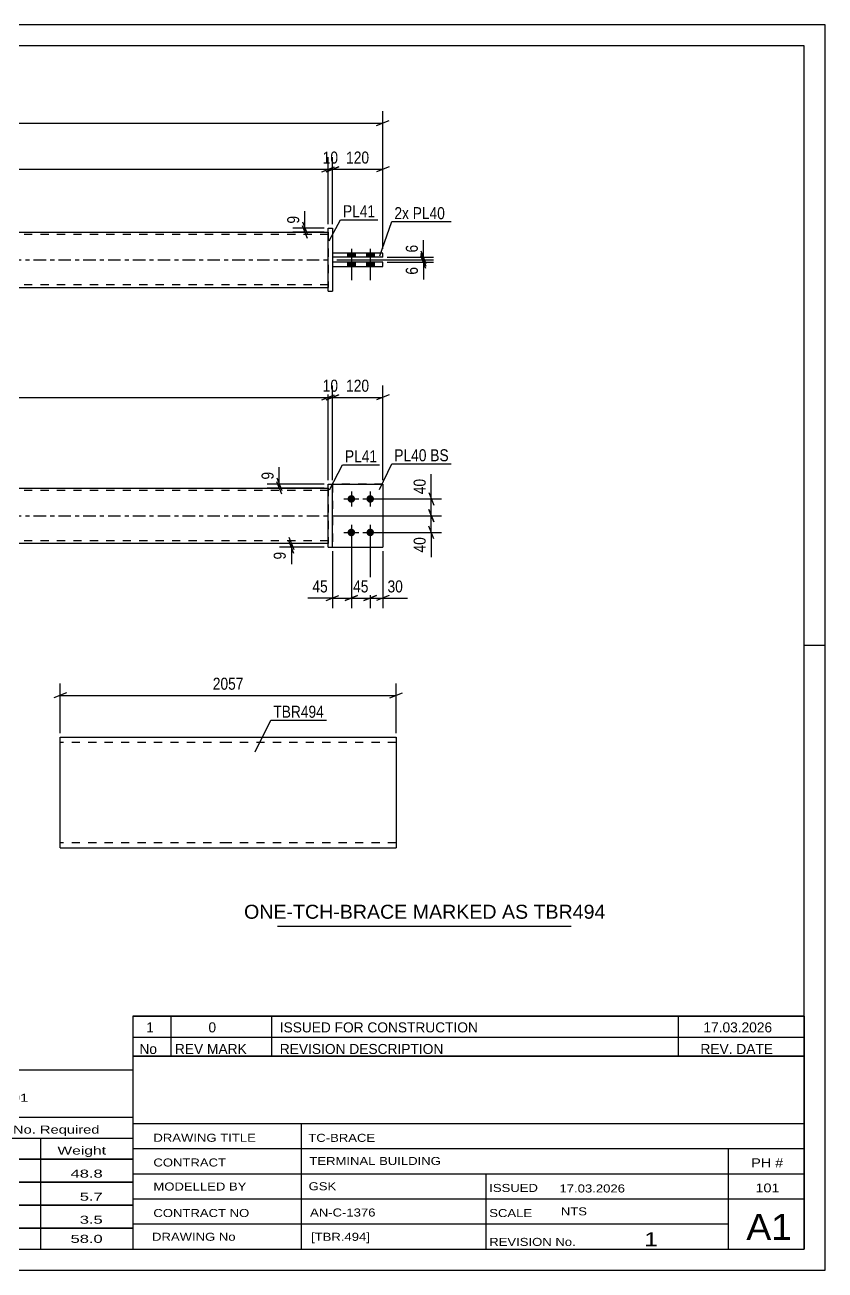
# Model space of a CAD drawing. Header units: millimetres. Extents: x 0 to 420, y 0 to 297.
# Drawn here: x 229.3 to 420, y 0 to 297 of the extents above; entities that cross this region are included whole.
import ezdxf

# ---------------------------------------------------------------- set-up
doc = ezdxf.new("R2010")
doc.units = ezdxf.units.MM
doc.linetypes.add('DXK_LINE_DOT2', pattern=[3.9198, 1.9599, -1.9599])
doc.linetypes.add('DXK_LINE_DOT3', pattern=[5.9187, 2.979, -0.9799, 0.9799, -0.9799])
doc.styles.add('Arial', font='ARIAL.TTF', dxfattribs={"height": 0.2})
doc.styles.add('Arial Narrow', font='ARIALN.TTF', dxfattribs={"height": 0.2})

# ---------------------------------------------------------------- blocks, each defined once
blk = doc.blocks.new('Unknown-582684965-1127')
at = {"color": 5, "linetype": 'Continuous'}
for p, q in [((420, 297), (0, 297)), ((420, 0), (420, 297)), ((415, 292), (5, 292)), ((415, 5), (415, 292)), ((420, 149), (415, 149)), ((5, 5), (415, 5)), ((0, 0), (420, 0))]:
    blk.add_line(p, q, dxfattribs=at)
blk = doc.blocks.new('Bolt-582684965-1413 - 1364')
at = {"linetype": 'Continuous'}
for points in [[(307.07, 184.84), (307.25, 184.82), (307.43, 184.76), (307.59, 184.67), (307.73, 184.54), (307.84, 184.39), (307.92, 184.22), (307.96, 184.03), (307.96, 183.85), (307.92, 183.66), (307.84, 183.49), (307.73, 183.34), (307.59, 183.21), (307.43, 183.12), (307.25, 183.06), (307.07, 183.04), (306.88, 183.06), (306.7, 183.12), (306.54, 183.21), (306.4, 183.34), (306.29, 183.49), (306.21, 183.66), (306.17, 183.85), (306.17, 184.03), (306.21, 184.22), (306.29, 184.39), (306.4, 184.54), (306.54, 184.67), (306.7, 184.76), (306.88, 184.82)], [(311.57, 184.84), (311.75, 184.82), (311.93, 184.76), (312.09, 184.67), (312.23, 184.54), (312.34, 184.39), (312.42, 184.22), (312.46, 184.03), (312.46, 183.85), (312.42, 183.66), (312.34, 183.49), (312.23, 183.34), (312.09, 183.21), (311.93, 183.12), (311.75, 183.06), (311.57, 183.04), (311.38, 183.06), (311.2, 183.12), (311.04, 183.21), (310.9, 183.34), (310.79, 183.49), (310.71, 183.66), (310.67, 183.85), (310.67, 184.03), (310.71, 184.22), (310.79, 184.39), (310.9, 184.54), (311.04, 184.67), (311.2, 184.76), (311.38, 184.82)], [(307.07, 176.84), (307.25, 176.82), (307.43, 176.76), (307.59, 176.67), (307.73, 176.54), (307.84, 176.39), (307.92, 176.22), (307.96, 176.03), (307.96, 175.85), (307.92, 175.66), (307.84, 175.49), (307.73, 175.34), (307.59, 175.21), (307.43, 175.12), (307.25, 175.06), (307.07, 175.04), (306.88, 175.06), (306.7, 175.12), (306.54, 175.21), (306.4, 175.34), (306.29, 175.49), (306.21, 175.66), (306.17, 175.85), (306.17, 176.03), (306.21, 176.22), (306.29, 176.39), (306.4, 176.54), (306.54, 176.67), (306.7, 176.76), (306.88, 176.82)], [(311.57, 176.84), (311.75, 176.82), (311.93, 176.76), (312.09, 176.67), (312.23, 176.54), (312.34, 176.39), (312.42, 176.22), (312.46, 176.03), (312.46, 175.85), (312.42, 175.66), (312.34, 175.49), (312.23, 175.34), (312.09, 175.21), (311.93, 175.12), (311.75, 175.06), (311.57, 175.04), (311.38, 175.06), (311.2, 175.12), (311.04, 175.21), (310.9, 175.34), (310.79, 175.49), (310.71, 175.66), (310.67, 175.85), (310.67, 176.03), (310.71, 176.22), (310.79, 176.39), (310.9, 176.54), (311.04, 176.67), (311.2, 176.76), (311.38, 176.82)]]:
    blk.add_hatch(color=1, dxfattribs=at).paths.add_polyline_path(points)
at = {"color": 1, "linetype": 'Continuous'}
for p, q in [((307.07, 185.74), (307.07, 182.14)), ((311.57, 185.74), (311.57, 182.14)), ((305.27, 183.94), (308.87, 183.94)), ((309.77, 183.94), (313.37, 183.94)), ((305.27, 175.94), (308.87, 175.94)), ((307.07, 177.74), (307.07, 174.14)), ((309.77, 175.94), (313.37, 175.94)), ((311.57, 177.74), (311.57, 174.14))]:
    blk.add_line(p, q, dxfattribs=at)
blk = doc.blocks.new('Part-582684965-1424 - 1364')
at = {"color": 2, "linetype": 'Continuous'}
for p, q in [((301.57, 187.44), (302.57, 187.44)), ((301.57, 172.44), (301.57, 187.44)), ((302.57, 172.44), (302.57, 187.44)), ((301.57, 172.44), (301.57, 172.44)), ((301.57, 172.44), (302.57, 172.44))]:
    blk.add_line(p, q, dxfattribs=at)
at = {"color": 7, "linetype": 'DXK_LINE_DOT2'}
for p, q in [((301.57, 187.44), (302.57, 187.44)), ((301.57, 172.44), (302.57, 172.44))]:
    blk.add_line(p, q, dxfattribs=at)
blk = doc.blocks.new('Part-582684965-1439 - 1364')
at = {"linetype": 'Continuous'}
blk.add_hatch(color=2, dxfattribs=at).paths.add_polyline_path([(155.47, 186.54), (154.67, 187.94), (156.27, 187.94)])
at = {"color": 2, "linetype": 'Continuous'}
for p, q in [((155.47, 186.54), (154.67, 187.94)), ((154.67, 187.94), (156.27, 187.94)), ((156.27, 187.94), (155.47, 186.54)), ((125.47, 186.54), (213.47, 186.54)), ((213.57, 186.54), (301.57, 186.54)), ((213.47, 173.34), (125.47, 173.34)), ((301.57, 173.34), (213.57, 173.34))]:
    blk.add_line(p, q, dxfattribs=at)
at = {"color": 7, "linetype": 'DXK_LINE_DOT2'}
for p, q in [((125.47, 173.34), (125.47, 186.54)), ((213.47, 185.94), (125.47, 185.94)), ((301.57, 185.94), (213.57, 185.94)), ((301.57, 186.54), (301.57, 173.34)), ((213.47, 173.94), (125.47, 173.94)), ((301.57, 173.94), (213.57, 173.94))]:
    blk.add_line(p, q, dxfattribs=at)
at = {"color": 7, "linetype": 'DXK_LINE_DOT3'}
for p, q in [((125.47, 179.94), (213.47, 179.94)), ((213.57, 179.94), (301.57, 179.94))]:
    blk.add_line(p, q, dxfattribs=at)
at = {"color": 2, "linetype": 'Continuous'}
blk.add_circle((155.47, 187.44), 1, dxfattribs=at)
blk = doc.blocks.new('Part-582684965-1444 - 1364')
at = {"color": 2, "linetype": 'Continuous'}
for p, q in [((302.57, 187.44), (314.57, 187.44)), ((314.57, 187.44), (314.57, 172.44)), ((302.57, 172.44), (314.57, 172.44))]:
    blk.add_line(p, q, dxfattribs=at)
at = {"color": 7, "linetype": 'DXK_LINE_DOT2'}
for p, q in [((314.57, 187.44), (302.57, 187.44)), ((302.57, 187.44), (302.57, 172.44))]:
    blk.add_line(p, q, dxfattribs=at)
blk = doc.blocks.new('Part-582684965-1449 - 1364')
at = {"color": 7, "linetype": 'DXK_LINE_DOT2'}
for p, q in [((314.57, 187.44), (302.57, 187.44)), ((302.57, 187.44), (302.57, 172.44)), ((302.57, 187.44), (314.57, 187.44)), ((314.57, 187.44), (314.57, 172.44)), ((302.57, 172.44), (314.57, 172.44))]:
    blk.add_line(p, q, dxfattribs=at)
blk = doc.blocks.new('Part-582684965-1751 - 1745')
at = {"linetype": 'Continuous'}
blk.add_hatch(color=2, dxfattribs=at).paths.add_polyline_path([(155.47, 240.99), (154.67, 242.39), (156.27, 242.39)])
at = {"color": 2, "linetype": 'Continuous'}
for p, q in [((125.47, 247.59), (213.47, 247.59)), ((213.57, 247.59), (301.57, 247.59)), ((155.47, 240.99), (154.67, 242.39)), ((154.67, 242.39), (156.27, 242.39)), ((156.27, 242.39), (155.47, 240.99)), ((125.47, 234.39), (213.47, 234.39)), ((213.57, 234.39), (301.57, 234.39))]:
    blk.add_line(p, q, dxfattribs=at)
at = {"color": 7, "linetype": 'DXK_LINE_DOT2'}
for p, q in [((125.47, 247.59), (125.47, 234.39)), ((213.47, 246.99), (125.47, 246.99)), ((301.57, 246.99), (213.57, 246.99)), ((301.57, 247.59), (301.57, 234.39)), ((213.47, 234.99), (125.47, 234.99)), ((301.57, 234.99), (213.57, 234.99))]:
    blk.add_line(p, q, dxfattribs=at)
at = {"color": 7, "linetype": 'DXK_LINE_DOT3'}
for p, q in [((125.47, 240.99), (213.47, 240.99)), ((213.57, 240.99), (301.57, 240.99))]:
    blk.add_line(p, q, dxfattribs=at)
at = {"color": 2, "linetype": 'Continuous'}
blk.add_circle((155.47, 241.89), 1, dxfattribs=at)
blk = doc.blocks.new('Part-582684965-1756 - 1745')
at = {"color": 2, "linetype": 'Continuous'}
for p, q in [((314.57, 240.39), (302.57, 240.39)), ((302.57, 240.39), (302.57, 239.39)), ((302.57, 239.39), (314.57, 239.39)), ((314.57, 239.39), (314.57, 240.39))]:
    blk.add_line(p, q, dxfattribs=at)
blk = doc.blocks.new('Part-582684965-1761 - 1745')
at = {"color": 2, "linetype": 'Continuous'}
for p, q in [((302.57, 242.59), (302.57, 241.59)), ((314.57, 242.59), (302.57, 242.59)), ((314.57, 241.59), (302.57, 241.59)), ((314.57, 241.59), (314.57, 242.59))]:
    blk.add_line(p, q, dxfattribs=at)
blk = doc.blocks.new('Part-582684965-1766 - 1745')
at = {"color": 2, "linetype": 'Continuous'}
for p, q in [((301.57, 248.49), (301.57, 248.49)), ((301.57, 233.49), (301.57, 248.49)), ((301.57, 248.49), (302.57, 248.49)), ((302.57, 248.49), (302.57, 248.49)), ((302.57, 248.49), (302.57, 233.49)), ((301.57, 233.49), (302.57, 233.49)), ((301.57, 233.49), (301.57, 233.49)), ((302.57, 233.49), (302.57, 233.49))]:
    blk.add_line(p, q, dxfattribs=at)
at = {"color": 7, "linetype": 'DXK_LINE_DOT2'}
for p, q in [((301.57, 248.49), (301.57, 248.49)), ((301.57, 248.49), (302.57, 248.49)), ((301.57, 233.49), (302.57, 233.49))]:
    blk.add_line(p, q, dxfattribs=at)
blk = doc.blocks.new('Bolt-582684965-1782 - 1745')
at = {"linetype": 'Continuous'}
for points in [[(307.97, 242.59), (306.17, 242.59), (306.17, 241.59), (307.97, 241.59)], [(307.97, 242.59), (306.17, 242.59), (306.17, 241.59), (307.97, 241.59)], [(312.47, 242.59), (310.67, 242.59), (310.67, 241.59), (312.47, 241.59)], [(312.47, 242.59), (310.67, 242.59), (310.67, 241.59), (312.47, 241.59)], [(307.97, 240.39), (306.17, 240.39), (306.17, 239.39), (307.97, 239.39)], [(307.97, 240.39), (306.17, 240.39), (306.17, 239.39), (307.97, 239.39)], [(312.47, 240.39), (310.67, 240.39), (310.67, 239.39), (312.47, 239.39)], [(312.47, 240.39), (310.67, 240.39), (310.67, 239.39), (312.47, 239.39)]]:
    blk.add_hatch(color=1, dxfattribs=at).paths.add_polyline_path(points)
at = {"color": 1, "linetype": 'Continuous'}
for p, q in [((307.07, 243.59), (307.07, 236.09)), ((307.07, 243.59), (307.07, 236.09)), ((311.57, 243.59), (311.57, 236.09)), ((311.57, 243.59), (311.57, 236.09)), ((306.17, 242.59), (306.17, 241.59)), ((306.17, 242.59), (306.17, 241.59)), ((307.97, 242.59), (307.97, 241.59)), ((307.97, 242.59), (307.97, 241.59)), ((310.67, 242.59), (310.67, 241.59)), ((310.67, 242.59), (310.67, 241.59)), ((312.47, 242.59), (312.47, 241.59)), ((312.47, 242.59), (312.47, 241.59)), ((306.17, 240.39), (306.17, 239.39)), ((306.17, 240.39), (306.17, 239.39)), ((307.97, 240.39), (307.97, 239.39)), ((307.97, 240.39), (307.97, 239.39)), ((310.67, 240.39), (310.67, 239.39)), ((310.67, 240.39), (310.67, 239.39)), ((312.47, 240.39), (312.47, 239.39)), ((312.47, 240.39), (312.47, 239.39))]:
    blk.add_line(p, q, dxfattribs=at)
blk = doc.blocks.new('Part-582684965-2260 - 2254')
at = {"color": 2, "linetype": 'Continuous'}
for p, q in [((237.64, 100.86), (237.64, 127.08)), ((237.64, 127.08), (277.64, 127.08)), ((277.74, 127.08), (317.74, 127.08)), ((317.74, 127.08), (317.74, 100.68)), ((237.64, 100.68), (237.64, 100.86)), ((237.64, 100.68), (277.64, 100.68)), ((277.74, 100.68), (317.74, 100.68))]:
    blk.add_line(p, q, dxfattribs=at)
at = {"color": 7, "linetype": 'DXK_LINE_DOT2'}
for p, q in [((277.64, 125.88), (237.64, 125.88)), ((317.74, 125.88), (277.74, 125.88)), ((317.74, 126.9), (317.74, 127.08)), ((237.64, 101.88), (237.64, 101.97)), ((277.64, 101.88), (237.64, 101.88)), ((317.74, 101.88), (277.74, 101.88)), ((317.74, 101.88), (317.74, 101.97))]:
    blk.add_line(p, q, dxfattribs=at)
blk = doc.blocks.new('StraightDimension-582684965-1681 - 1364')
at = {"color": 7, "linetype": 'Continuous'}
for p, q in [((325.53, 181.44), (326.73, 178.44)), ((302.57, 179.94), (328.53, 179.94)), ((326.13, 175.94), (326.13, 179.94)), ((312.57, 175.94), (328.53, 175.94)), ((326.73, 174.44), (325.53, 177.44))]:
    blk.add_line(p, q, dxfattribs=at)
at = {"color": 0}
blk.add_wipeout([(325.38, 175.41), (321.18, 175.41), (321.18, 170.56), (325.38, 170.56)], dxfattribs=at)
at = {"color": 7, "linetype": 'Continuous'}
blk.add_line((326.13, 175.94), (326.13, 170.03), dxfattribs=at)
blk.add_line((326.13, 175.94), (326.13, 170.03), dxfattribs=at)
at = {"color": 3, "style": 'Arial Narrow'}
blk.add_text('40', height=2.863, rotation=90.0002, dxfattribs=at).set_placement((324.78, 171.16))
blk = doc.blocks.new('StraightDimension-582684965-1502 - 1364')
at = {"color": 7, "linetype": 'Continuous'}
for p, q in [((125.47, 188.44), (125.47, 211.01)), ((301.57, 188.44), (301.57, 211.01)), ((126.97, 208.76), (123.97, 207.56)), ((125.47, 208.16), (301.57, 208.16)), ((300.07, 207.56), (303.07, 208.76))]:
    blk.add_line(p, q, dxfattribs=at)
at = {"color": 0}
blk.add_wipeout([(217.77, 208.91), (217.77, 213.11), (209.26, 213.11), (209.26, 208.91)], dxfattribs=at)
at = {"color": 3, "style": 'Arial Narrow'}
blk.add_text('2057', height=2.863, dxfattribs=at).set_placement((209.86, 209.51))
blk = doc.blocks.new('StraightDimension-582684965-1511 - 1364')
at = {"color": 7, "linetype": 'Continuous'}
for p, q in [((301.57, 188.44), (301.57, 211.01)), ((302.57, 188.44), (302.57, 211.01)), ((300.07, 207.56), (303.07, 208.76)), ((304.07, 208.76), (301.07, 207.56)), ((301.57, 208.16), (302.57, 208.16))]:
    blk.add_line(p, q, dxfattribs=at)
at = {"color": 0}
blk.add_wipeout([(304.49, 208.91), (304.49, 213.11), (299.64, 213.11), (299.64, 208.91)], dxfattribs=at)
at = {"color": 3, "style": 'Arial Narrow'}
blk.add_text('10', height=2.863, dxfattribs=at).set_placement((300.24, 209.51))
blk = doc.blocks.new('StraightDimension-582684965-1529 - 1364')
at = {"color": 7, "linetype": 'Continuous'}
for p, q in [((302.57, 188.44), (302.57, 211.01)), ((314.57, 188.44), (314.57, 211.01)), ((301.07, 207.56), (304.07, 208.76)), ((302.57, 208.16), (314.57, 208.16)), ((316.07, 208.76), (313.07, 207.56))]:
    blk.add_line(p, q, dxfattribs=at)
at = {"color": 0}
blk.add_wipeout([(311.91, 208.91), (311.91, 213.11), (305.22, 213.11), (305.22, 208.91)], dxfattribs=at)
at = {"color": 3, "style": 'Arial Narrow'}
blk.add_text('120', height=2.863, dxfattribs=at).set_placement((305.82, 209.51))
blk = doc.blocks.new('StraightDimension-582684965-1632 - 1364')
at = {"color": 7, "linetype": 'Continuous'}
for p, q in [((300.57, 173.34), (289.92, 173.34)), ((300.57, 172.44), (289.92, 172.44)), ((292.17, 174.84), (293.37, 171.84)), ((293.37, 170.94), (292.17, 173.94)), ((292.77, 172.44), (292.77, 173.34))]:
    blk.add_line(p, q, dxfattribs=at)
at = {"color": 0}
blk.add_wipeout([(292.02, 171.91), (287.82, 171.91), (287.82, 168.89), (292.02, 168.89)], dxfattribs=at)
at = {"color": 7, "linetype": 'Continuous'}
blk.add_line((292.77, 172.44), (292.77, 168.36), dxfattribs=at)
blk.add_line((292.77, 172.44), (292.77, 168.36), dxfattribs=at)
at = {"color": 3, "style": 'Arial Narrow'}
blk.add_text('9', height=2.86, rotation=90.0002, dxfattribs=at).set_placement((291.42, 169.49))
blk = doc.blocks.new('StraightDimension-582684965-1641 - 1364')
at = {"color": 7, "linetype": 'Continuous'}
for p, q in [((311.57, 174.94), (311.57, 157.89)), ((314.57, 171.44), (314.57, 157.89)), ((310.07, 159.69), (313.07, 160.89)), ((316.07, 160.89), (313.07, 159.69)), ((311.57, 160.29), (314.57, 160.29))]:
    blk.add_line(p, q, dxfattribs=at)
at = {"color": 0}
blk.add_wipeout([(319.95, 161.04), (319.95, 165.24), (315.09, 165.24), (315.09, 161.04)], dxfattribs=at)
at = {"color": 7, "linetype": 'Continuous'}
blk.add_line((314.57, 160.29), (320.47, 160.29), dxfattribs=at)
blk.add_line((314.57, 160.29), (320.47, 160.29), dxfattribs=at)
at = {"color": 3, "style": 'Arial Narrow'}
blk.add_text('30', height=2.863, dxfattribs=at).set_placement((315.69, 161.64))
blk = doc.blocks.new('StraightDimension-582684965-1654 - 1364')
at = {"color": 7, "linetype": 'Continuous'}
for p, q in [((307.07, 174.94), (307.07, 157.89)), ((311.57, 174.94), (311.57, 157.89)), ((305.57, 159.69), (308.57, 160.89)), ((313.07, 160.89), (310.07, 159.69)), ((307.07, 160.29), (311.57, 160.29))]:
    blk.add_line(p, q, dxfattribs=at)
at = {"color": 0}
blk.add_wipeout([(311.74, 161.04), (311.74, 165.24), (306.89, 165.24), (306.89, 161.04)], dxfattribs=at)
at = {"color": 3, "style": 'Arial Narrow'}
blk.add_text('45', height=2.863, dxfattribs=at).set_placement((307.49, 161.64))
blk = doc.blocks.new('StraightDimension-582684965-1664 - 1364')
at = {"color": 7, "linetype": 'Continuous'}
for p, q in [((307.07, 174.94), (307.07, 157.89)), ((302.57, 171.44), (302.57, 157.89)), ((301.07, 159.69), (304.07, 160.89)), ((308.57, 160.89), (305.57, 159.69)), ((302.57, 160.29), (307.07, 160.29))]:
    blk.add_line(p, q, dxfattribs=at)
at = {"color": 0}
blk.add_wipeout([(302.04, 161.04), (302.04, 165.24), (297.18, 165.24), (297.18, 161.04)], dxfattribs=at)
at = {"color": 7, "linetype": 'Continuous'}
blk.add_line((302.57, 160.29), (296.66, 160.29), dxfattribs=at)
blk.add_line((302.57, 160.29), (296.66, 160.29), dxfattribs=at)
at = {"color": 3, "style": 'Arial Narrow'}
blk.add_text('45', height=2.863, dxfattribs=at).set_placement((297.78, 161.64))
blk = doc.blocks.new('StraightDimension-582684965-1694 - 1364')
at = {"color": 7, "linetype": 'Continuous'}
for p, q in [((325.53, 185.44), (326.73, 182.44)), ((312.57, 183.94), (328.53, 183.94)), ((326.73, 178.44), (325.53, 181.44)), ((326.13, 179.94), (326.13, 183.94)), ((302.57, 179.94), (328.53, 179.94))]:
    blk.add_line(p, q, dxfattribs=at)
at = {"color": 0}
blk.add_wipeout([(325.38, 189.32), (321.18, 189.32), (321.18, 184.46), (325.38, 184.46)], dxfattribs=at)
at = {"color": 7, "linetype": 'Continuous'}
blk.add_line((326.13, 183.94), (326.13, 189.85), dxfattribs=at)
blk.add_line((326.13, 183.94), (326.13, 189.85), dxfattribs=at)
at = {"color": 3, "style": 'Arial Narrow'}
blk.add_text('40', height=2.863, rotation=90.0002, dxfattribs=at).set_placement((324.78, 185.06))
blk = doc.blocks.new('StraightDimension-582684965-1708 - 1364')
at = {"color": 7, "linetype": 'Continuous'}
for p, q in [((300.57, 187.44), (287.03, 187.44)), ((289.28, 188.94), (290.48, 185.94)), ((290.48, 185.04), (289.28, 188.04)), ((289.88, 186.54), (289.88, 187.44)), ((300.57, 186.54), (287.03, 186.54))]:
    blk.add_line(p, q, dxfattribs=at)
at = {"color": 0}
blk.add_wipeout([(289.13, 190.99), (284.93, 190.99), (284.93, 187.96), (289.13, 187.96)], dxfattribs=at)
at = {"color": 7, "linetype": 'Continuous'}
blk.add_line((289.88, 187.44), (289.88, 191.52), dxfattribs=at)
blk.add_line((289.88, 187.44), (289.88, 191.52), dxfattribs=at)
at = {"color": 3, "style": 'Arial Narrow'}
blk.add_text('9', height=2.86, rotation=90.0002, dxfattribs=at).set_placement((288.53, 188.56))
blk = doc.blocks.new('StraightDimension-582684965-1902 - 1745')
at = {"color": 7, "linetype": 'Continuous'}
for p, q in [((301.57, 249.49), (301.57, 265.43)), ((302.57, 249.49), (302.57, 265.43)), ((300.07, 261.98), (303.07, 263.18)), ((304.07, 263.18), (301.07, 261.98)), ((301.57, 262.58), (302.57, 262.58))]:
    blk.add_line(p, q, dxfattribs=at)
at = {"color": 0}
blk.add_wipeout([(304.49, 263.33), (304.49, 267.53), (299.64, 267.53), (299.64, 263.33)], dxfattribs=at)
at = {"color": 3, "style": 'Arial Narrow'}
blk.add_text('10', height=2.863, dxfattribs=at).set_placement((300.24, 263.93))
blk = doc.blocks.new('StraightDimension-582684965-1787 - 1745')
at = {"color": 7, "linetype": 'Continuous'}
for p, q in [((295.39, 249.99), (296.59, 246.99)), ((300.57, 248.49), (293.14, 248.49)), ((300.57, 247.59), (293.14, 247.59)), ((296.59, 246.09), (295.39, 249.09)), ((295.99, 247.59), (295.99, 248.49))]:
    blk.add_line(p, q, dxfattribs=at)
at = {"color": 0}
blk.add_wipeout([(295.24, 252.04), (291.04, 252.04), (291.04, 249.01), (295.24, 249.01)], dxfattribs=at)
at = {"color": 7, "linetype": 'Continuous'}
blk.add_line((295.99, 248.49), (295.99, 252.56), dxfattribs=at)
blk.add_line((295.99, 248.49), (295.99, 252.56), dxfattribs=at)
at = {"color": 3, "style": 'Arial Narrow'}
blk.add_text('9', height=2.86, rotation=90.0002, dxfattribs=at).set_placement((294.64, 249.61))
blk = doc.blocks.new('StraightDimension-582684965-1798 - 1745')
at = {"color": 7, "linetype": 'Continuous'}
for p, q in [((303.57, 240.99), (326.66, 240.99)), ((323.66, 242.49), (324.86, 239.49)), ((324.86, 238.89), (323.66, 241.89)), ((324.26, 240.39), (324.26, 240.99)), ((315.57, 240.39), (326.66, 240.39))]:
    blk.add_line(p, q, dxfattribs=at)
at = {"color": 0}
blk.add_wipeout([(323.51, 239.86), (319.31, 239.86), (319.31, 236.83), (323.51, 236.83)], dxfattribs=at)
at = {"color": 7, "linetype": 'Continuous'}
blk.add_line((324.26, 240.39), (324.26, 236.31), dxfattribs=at)
blk.add_line((324.26, 240.39), (324.26, 236.31), dxfattribs=at)
at = {"color": 3, "style": 'Arial Narrow'}
blk.add_text('6', height=2.86, rotation=90.0002, dxfattribs=at).set_placement((322.91, 237.43))
blk = doc.blocks.new('StraightDimension-582684965-1807 - 1745')
at = {"color": 7, "linetype": 'Continuous'}
for p, q in [((303.57, 240.99), (326.66, 240.99)), ((315.57, 241.59), (326.66, 241.59)), ((323.66, 243.09), (324.86, 240.09)), ((324.86, 239.49), (323.66, 242.49)), ((324.26, 240.99), (324.26, 241.59))]:
    blk.add_line(p, q, dxfattribs=at)
at = {"color": 0}
blk.add_wipeout([(323.51, 245.14), (319.31, 245.14), (319.31, 242.11), (323.51, 242.11)], dxfattribs=at)
at = {"color": 7, "linetype": 'Continuous'}
blk.add_line((324.26, 241.59), (324.26, 245.66), dxfattribs=at)
blk.add_line((324.26, 241.59), (324.26, 245.66), dxfattribs=at)
at = {"color": 3, "style": 'Arial Narrow'}
blk.add_text('6', height=2.86, rotation=90.0002, dxfattribs=at).set_placement((322.91, 242.71))
blk = doc.blocks.new('StraightDimension-582684965-1892 - 1745')
at = {"color": 7, "linetype": 'Continuous'}
for p, q in [((125.47, 249.49), (125.47, 265.43)), ((301.57, 249.49), (301.57, 265.43)), ((126.97, 263.18), (123.97, 261.98)), ((125.47, 262.58), (301.57, 262.58)), ((300.07, 261.98), (303.07, 263.18))]:
    blk.add_line(p, q, dxfattribs=at)
at = {"color": 0}
blk.add_wipeout([(217.77, 263.33), (217.77, 267.53), (209.26, 267.53), (209.26, 263.33)], dxfattribs=at)
at = {"color": 3, "style": 'Arial Narrow'}
blk.add_text('2057', height=2.863, dxfattribs=at).set_placement((209.86, 263.93))
blk = doc.blocks.new('StraightDimension-582684965-1912 - 1745')
at = {"color": 7, "linetype": 'Continuous'}
for p, q in [((302.57, 249.49), (302.57, 265.43)), ((314.57, 243.59), (314.57, 265.43)), ((301.07, 261.98), (304.07, 263.18)), ((302.57, 262.58), (314.57, 262.58)), ((316.07, 263.18), (313.07, 261.98))]:
    blk.add_line(p, q, dxfattribs=at)
at = {"color": 0}
blk.add_wipeout([(311.91, 263.33), (311.91, 267.53), (305.22, 267.53), (305.22, 263.33)], dxfattribs=at)
at = {"color": 3, "style": 'Arial Narrow'}
blk.add_text('120', height=2.863, dxfattribs=at).set_placement((305.82, 263.93))
blk = doc.blocks.new('StraightDimension-582684965-1923 - 1745')
at = {"color": 7, "linetype": 'Continuous'}
for p, q in [((112.47, 243.59), (112.47, 276.44)), ((314.57, 243.59), (314.57, 276.44)), ((113.97, 274.19), (110.97, 272.99)), ((112.47, 273.59), (314.57, 273.59)), ((313.07, 272.99), (316.07, 274.19))]:
    blk.add_line(p, q, dxfattribs=at)
at = {"color": 0}
blk.add_wipeout([(217.77, 274.34), (217.77, 278.54), (209.26, 278.54), (209.26, 274.34)], dxfattribs=at)
at = {"color": 3, "style": 'Arial Narrow'}
blk.add_text('2317', height=2.863, dxfattribs=at).set_placement((209.86, 274.94))
blk = doc.blocks.new('StraightDimension-582684965-2264 - 2254')
at = {"color": 7, "linetype": 'Continuous'}
for p, q in [((237.64, 128.08), (237.64, 139.93)), ((317.74, 128.08), (317.74, 139.93)), ((239.14, 137.68), (236.14, 136.48)), ((237.64, 137.08), (317.74, 137.08)), ((316.24, 136.48), (319.24, 137.68))]:
    blk.add_line(p, q, dxfattribs=at)
at = {"color": 0}
blk.add_wipeout([(281.95, 137.83), (281.95, 142.03), (273.44, 142.03), (273.44, 137.83)], dxfattribs=at)
at = {"color": 3, "style": 'Arial Narrow'}
blk.add_text('2057', height=2.863, dxfattribs=at).set_placement((274.04, 138.43))
blk = doc.blocks.new('Unknown-582684965-2790')
at = {"color": 7, "linetype": 'Continuous'}
for p, q in [((255, 51.05), (255, 5)), ((255, 51.05), (415, 51.05)), ((415, 51), (415, 5)), ((255, 35), (415, 35)), ((295.14, 35), (295.14, 5)), ((255, 29), (415, 29)), ((397, 5.05), (397, 29.05)), ((255, 23), (415, 23)), ((339.14, 23), (339.14, 5)), ((255, 17), (415, 17)), ((255, 11), (397, 11)), ((255, 5), (415, 5))]:
    blk.add_line(p, q, dxfattribs=at)
at = {"color": 7, "style": 'Arial Narrow'}
for s, height, width, p in [('DRAWING TITLE', 1.9089, 1.425378, (259.88, 30.61)), ('TC-BRACE', 1.909, 1.425378, (296.81, 30.59)), ('TERMINAL BUILDING', 1.9089, 1.425378, (297.06, 25.07)), ('CONTRACT', 1.909, 1.425378, (259.88, 24.71)), ('MODELLED BY', 1.9089, 1.425378, (259.88, 18.98)), ('GSK', 1.909, 1.425378, (296.88, 19.04)), ('ISSUED', 1.909, 1.425378, (339.94, 18.64)), ('17.03.2026', 1.909, 1.425378, (356.69, 18.52)), ('CONTRACT NO', 1.9089, 1.425378, (259.88, 12.66)), ('AN-C-1376', 1.909, 1.425378, (297.23, 12.78)), ('SCALE', 1.909, 1.425378, (339.94, 12.65)), ('A1', 6.204, 1.25, (401.24, 7.2)), ('DRAWING No', 1.909, 1.425378, (259.56, 7)), ('[TBR.494]', 1.909, 1.425378, (297.46, 6.99)), ('1', 3.34, 1.5, (376.91, 5.68)), ('REVISION No.', 1.9089, 1.425378, (339.94, 5.77))]:
    blk.add_text(s, height=height, dxfattribs=dict(at, width=width)).set_placement(p)
at = {"color": 7, "linetype": 'Continuous', "style": 'Arial Narrow'}
for s, height, width, p in [('PH #', 2.1, 1.42538, (402.4, 24.55)), ('101', 2.1, 1.42538, (403.41, 18.55)), ('NTS', 1.909, 1.425378, (357, 13.05))]:
    blk.add_text(s, height=height, dxfattribs=dict(at, width=width)).set_placement(p)
blk = doc.blocks.new('Unknown-582684965-2791')
at = {"color": 7, "linetype": 'Continuous'}
for p, q in [((255, 60.55), (415, 60.55)), ((415, 60.55), (255, 60.55)), ((255, 60.55), (255, 55.55)), ((264, 60.55), (264, 55.55)), ((288, 60.55), (288, 55.55)), ((385, 60.55), (385, 55.55)), ((415, 60.55), (415, 55.55)), ((255, 55.55), (415, 55.55)), ((255, 55.55), (255, 51.05)), ((255, 55.55), (415, 55.55)), ((264, 55.55), (264, 51.05)), ((288, 55.55), (288, 51.05)), ((385, 55.55), (385, 51.05)), ((415, 55.55), (415, 51.05)), ((415, 51.05), (255, 51.05))]:
    blk.add_line(p, q, dxfattribs=at)
at = {"color": 7, "linetype": 'Continuous', "style": 'Arial Narrow'}
for s, height, width, p in [('1', 2.39, 1.196471, (258.16, 56.7)), ('0', 2.39, 1.196471, (273, 56.7)), ('ISSUED FOR CONSTRUCTION', 2.3861, 1.196471, (290, 56.7)), ('17.03.2026', 2.386, 1.196471, (391, 56.7)), ('No', 2.386, 1.2, (256.54, 51.55)), ('REV MARK', 2.386, 1.2, (265, 51.55)), ('REVISION DESCRIPTION', 2.3861, 1.2, (290, 51.55)), ('REV. DATE', 2.386, 1.2, (390.28, 51.55))]:
    blk.add_text(s, height=height, dxfattribs=dict(at, width=width)).set_placement(p)
blk = doc.blocks.new('Unknown-582684965-2792')
at = {"color": 7, "linetype": 'Continuous'}
for p, q in [((95, 47.75), (255, 47.75)), ((95, 36.5), (95, 47.75)), ((255, 47.75), (255, 36.5)), ((95, 36.5), (255, 36.5)), ((95, 36.5), (95, 31.5)), ((255, 36.5), (255, 31.5)), ((95, 31.5), (255, 31.5)), ((95, 31.5), (95, 26.5)), ((119, 31.5), (119, 26.5)), ((154.5, 31.5), (154.5, 26.5)), ((180.5, 31.5), (180.5, 26.5)), ((193.5, 31.5), (193.5, 26.5)), ((211, 31.5), (211, 26.5)), ((233, 31.5), (233, 26.5)), ((255, 31.5), (255, 26.5)), ((95, 26.5), (255, 26.5)), ((95, 26.45), (95, 21.05)), ((95, 26.45), (255, 26.45)), ((119, 26.5), (119, 21)), ((154.5, 26.5), (154.5, 21)), ((180.5, 26.5), (180.5, 21)), ((193.5, 26.5), (193.5, 21)), ((211, 26.5), (211, 21)), ((233, 26.5), (233, 21)), ((255, 26.45), (255, 21.05)), ((95, 21.05), (255, 21.05)), ((95, 20.95), (95, 15.55)), ((95, 20.95), (255, 20.95)), ((119, 21), (119, 15.5)), ((154.5, 21), (154.5, 15.5)), ((180.5, 21), (180.5, 15.5)), ((193.5, 21), (193.5, 15.5)), ((211, 21), (211, 15.5)), ((233, 21), (233, 15.5)), ((255, 20.95), (255, 15.55)), ((95, 15.55), (255, 15.55)), ((95, 15.45), (95, 10.05)), ((95, 15.45), (255, 15.45)), ((119, 15.5), (119, 10)), ((154.5, 15.5), (154.5, 10)), ((180.5, 15.5), (180.5, 10)), ((193.5, 15.5), (193.5, 10)), ((211, 15.5), (211, 10)), ((233, 15.5), (233, 10)), ((255, 15.45), (255, 10.05)), ((95, 10.05), (255, 10.05)), ((95, 10), (255, 10)), ((95, 10), (95, 5)), ((211, 10), (211, 5)), ((233, 10), (233, 5)), ((255, 10), (255, 5)), ((95, 5), (255, 5))]:
    blk.add_line(p, q, dxfattribs=at)
at = {"color": 7, "style": 'Arial Narrow'}
for s, height, width, p in [('GENERAL NOTES & WELD DETAILS :', 2.8633, 1.4, (96.15, 40.06)), ('REFER TYP DRAWING TYP-01', 1.9089, 1.6, (179.7, 40.16)), ("MATERIAL LIST FOR ASSEMBLY MK'D", 1.9089, 1.6, (96.15, 32.56)), ('TBR494', 1.909, 1.794707, (187.59, 32.47)), ('1', 1.91, 1.794707, (217.08, 32.56)), ('No. Required', 1.9089, 1.6, (226.41, 32.56)), ('Mark', 1.909, 1.7, (96.34, 27.5)), ('Profile', 1.909, 1.7, (129.41, 27.5)), ('Material', 1.909, 1.7, (159.54, 27.56)), ('No.', 1.909, 1.7, (184.5, 27.56)), ('Length', 1.909, 1.7, (195, 27.56)), ('Area', 1.909, 1.7, (217.5, 27.56)), ('Weight', 1.909, 1.7, (237, 27.56))]:
    blk.add_text(s, height=height, dxfattribs=dict(at, width=width)).set_placement(p)
at = {"color": 7, "linetype": 'Continuous', "style": 'Arial Narrow'}
for s, height, width, p in [('TBR494', 1.909, 1.794707, (96.5, 22.06)), ('SHS132*6', 1.909, 1.794707, (121, 22.06)), ('E350', 1.909, 1.794707, (160.74, 22.06)), ('1', 1.91, 1.794707, (184.86, 22.06)), ('2057', 1.909, 1.794707, (197.58, 22.06)), ('1.1', 1.909, 1.794707, (221.32, 22.06)), ('48.8', 1.909, 1.794707, (240.14, 22.06)), ('PL40', 1.909, 1.794707, (96.5, 16.56)), ('PL10*120', 1.909, 1.794707, (121, 16.56)), ('E350', 1.909, 1.794707, (160.74, 16.56)), ('4', 1.91, 1.794707, (184.86, 16.56)), ('150', 1.909, 1.794707, (199.77, 16.56)), ('0.0', 1.909, 1.794707, (221.32, 16.56)), ('5.7', 1.909, 1.794707, (242.33, 16.56)), ('PL41', 1.909, 1.794707, (96.5, 11.06)), ('PL10*150', 1.909, 1.794707, (121, 11.06)), ('E350', 1.909, 1.794707, (160.74, 11.06)), ('2', 1.91, 1.794707, (184.86, 11.06)), ('150', 1.909, 1.794707, (199.77, 11.06)), ('0.1', 1.909, 1.794707, (221.32, 11.06)), ('3.5', 1.909, 1.794707, (242.33, 11.06)), ('Total', 1.909, 1.7, (197.33, 6.5)), ('1.4', 1.909, 1.794707, (220.83, 6.5)), ('58.0', 1.909, 1.794707, (240.14, 6.5))]:
    blk.add_text(s, height=height, dxfattribs=dict(at, width=width)).set_placement(p)
blk = doc.blocks.new('Unknown-582684965-2793')
at = {"color": 7, "linetype": 'Continuous'}
blk.add_line((289.5, 82.05), (359.5, 82.05), dxfattribs=at)
at = {"color": 7, "style": 'Arial'}
blk.add_text('ONE-TCH-BRACE MARKED AS TBR494', height=3.3428, dxfattribs=at).set_placement((281.49, 83.8))
blk = doc.blocks.new('Mark-582684965-1420 - 1364')
at = {"color": 0}
blk.add_wipeout([(313.21, 192.69), (313.21, 195.69), (305.54, 195.69), (305.54, 192.69)], dxfattribs=at)
blk.add_wipeout([(313.21, 192.69), (313.21, 195.69), (305.54, 195.69), (305.54, 192.69)], dxfattribs=at)
at = {"color": 30, "linetype": 'Continuous'}
for p, q in [((301.87, 186.14), (304.94, 192.09)), ((304.94, 192.09), (313.81, 192.09))]:
    blk.add_line(p, q, dxfattribs=at)
at = {"color": 3, "style": 'Arial Narrow'}
blk.add_text('PL41', height=2.863, dxfattribs=at).set_placement((305.54, 192.69))
blk = doc.blocks.new('MarkSet-582684965-1730 - 1364')
at = {"color": 0}
blk.add_wipeout([(324.98, 192.92), (324.98, 195.92), (317.31, 195.92), (317.31, 192.92)], dxfattribs=at)
blk.add_wipeout([(324.98, 192.92), (324.98, 195.92), (317.31, 195.92), (317.31, 192.92)], dxfattribs=at)
at = {"color": 30, "linetype": 'Continuous'}
blk.add_line((313.81, 186.16), (316.71, 192.32), dxfattribs=at)
at = {"color": 0}
blk.add_wipeout([(330.26, 192.92), (330.26, 195.92), (325.88, 195.92), (325.88, 192.92)], dxfattribs=at)
blk.add_wipeout([(330.26, 192.92), (330.26, 195.92), (325.88, 195.92), (325.88, 192.92)], dxfattribs=at)
at = {"color": 30, "linetype": 'Continuous'}
blk.add_line((316.71, 192.32), (330.86, 192.32), dxfattribs=at)
at = {"color": 3, "style": 'Arial Narrow'}
for s, p in [('PL40', (317.31, 192.92)), ('BS', (325.88, 192.92))]:
    blk.add_text(s, height=2.863, dxfattribs=at).set_placement(p)
blk = doc.blocks.new('Mark-582684965-1762 - 1745')
at = {"color": 0}
blk.add_wipeout([(312.76, 251.14), (312.76, 254.14), (305.08, 254.14), (305.08, 251.14)], dxfattribs=at)
blk.add_wipeout([(312.76, 251.14), (312.76, 254.14), (305.08, 254.14), (305.08, 251.14)], dxfattribs=at)
at = {"color": 30, "linetype": 'Continuous'}
for p, q in [((301.79, 245.46), (304.48, 250.54)), ((304.48, 250.54), (313.36, 250.54))]:
    blk.add_line(p, q, dxfattribs=at)
at = {"color": 3, "style": 'Arial Narrow'}
blk.add_text('PL41', height=2.863, dxfattribs=at).set_placement((305.08, 251.14))
blk = doc.blocks.new('MarkSet-582684965-1955 - 1745')
at = {"color": 0}
blk.add_wipeout([(320.8, 250.67), (320.8, 253.67), (317.33, 253.67), (317.33, 250.67)], dxfattribs=at)
blk.add_wipeout([(320.8, 250.67), (320.8, 253.67), (317.33, 253.67), (317.33, 250.67)], dxfattribs=at)
at = {"color": 30, "linetype": 'Continuous'}
blk.add_line((313.87, 241.94), (316.73, 250.07), dxfattribs=at)
at = {"color": 0}
blk.add_wipeout([(329.37, 250.67), (329.37, 253.67), (321.7, 253.67), (321.7, 250.67)], dxfattribs=at)
blk.add_wipeout([(329.37, 250.67), (329.37, 253.67), (321.7, 253.67), (321.7, 250.67)], dxfattribs=at)
at = {"color": 30, "linetype": 'Continuous'}
blk.add_line((316.73, 250.07), (330.87, 250.07), dxfattribs=at)
at = {"color": 3, "style": 'Arial Narrow'}
for s, p in [('2x', (317.33, 250.67)), ('PL40', (321.7, 250.67))]:
    blk.add_text(s, height=2.863, dxfattribs=at).set_placement(p)
blk = doc.blocks.new('Mark-582684965-2256 - 2254')
at = {"color": 0}
blk.add_wipeout([(300.53, 131.75), (300.53, 134.75), (288.47, 134.75), (288.47, 131.75)], dxfattribs=at)
blk.add_wipeout([(300.53, 131.75), (300.53, 134.75), (288.47, 134.75), (288.47, 131.75)], dxfattribs=at)
at = {"color": 30, "linetype": 'Continuous'}
for p, q in [((284.11, 123.63), (287.87, 131.15)), ((287.87, 131.15), (301.13, 131.15))]:
    blk.add_line(p, q, dxfattribs=at)
at = {"color": 3, "style": 'Arial Narrow'}
blk.add_text('TBR494', height=2.863, dxfattribs=at).set_placement((288.47, 131.75))

msp = doc.modelspace()

# ---------------------------------------------------------------- block references
for name in ['Unknown-582684965-1127', 'Part-582684965-1751 - 1745', 'Part-582684965-1766 - 1745', 'Bolt-582684965-1782 - 1745', 'Part-582684965-1761 - 1745', 'Part-582684965-1756 - 1745', 'Part-582684965-1439 - 1364', 'Part-582684965-1424 - 1364', 'Part-582684965-1444 - 1364', 'Part-582684965-1449 - 1364', 'Bolt-582684965-1413 - 1364', 'Part-582684965-2260 - 2254', 'Unknown-582684965-2793', 'Unknown-582684965-2791', 'Unknown-582684965-2790', 'Unknown-582684965-2792']:
    msp.add_blockref(name, (0, 0))

# ---------------------------------------------------------------- next in the draw order: block references
for name in ['StraightDimension-582684965-1902 - 1745', 'StraightDimension-582684965-1798 - 1745', 'StraightDimension-582684965-1502 - 1364', 'StraightDimension-582684965-1681 - 1364', 'StraightDimension-582684965-1632 - 1364', 'StraightDimension-582684965-2264 - 2254']:
    msp.add_blockref(name, (0, 0))

# ---------------------------------------------------------------- next in the draw order: block references
for name in ['StraightDimension-582684965-1787 - 1745', 'StraightDimension-582684965-1807 - 1745', 'StraightDimension-582684965-1511 - 1364', 'StraightDimension-582684965-1641 - 1364', 'Mark-582684965-2256 - 2254']:
    msp.add_blockref(name, (0, 0))

# ---------------------------------------------------------------- next in the draw order: block references
for name in ['StraightDimension-582684965-1892 - 1745', 'StraightDimension-582684965-1529 - 1364', 'StraightDimension-582684965-1654 - 1364']:
    msp.add_blockref(name, (0, 0))

# ---------------------------------------------------------------- next in the draw order: block references
for name in ['StraightDimension-582684965-1912 - 1745', 'StraightDimension-582684965-1708 - 1364', 'StraightDimension-582684965-1694 - 1364', 'StraightDimension-582684965-1664 - 1364']:
    msp.add_blockref(name, (0, 0))

# ---------------------------------------------------------------- next in the draw order: block references
for name in ['StraightDimension-582684965-1923 - 1745', 'Mark-582684965-1420 - 1364']:
    msp.add_blockref(name, (0, 0))

# ---------------------------------------------------------------- next in the draw order: block references
for name in ['Mark-582684965-1762 - 1745', 'MarkSet-582684965-1730 - 1364']:
    msp.add_blockref(name, (0, 0))

# ---------------------------------------------------------------- next in the draw order: block references
msp.add_blockref('MarkSet-582684965-1955 - 1745', (0, 0))

doc.saveas('drawing.dxf')
